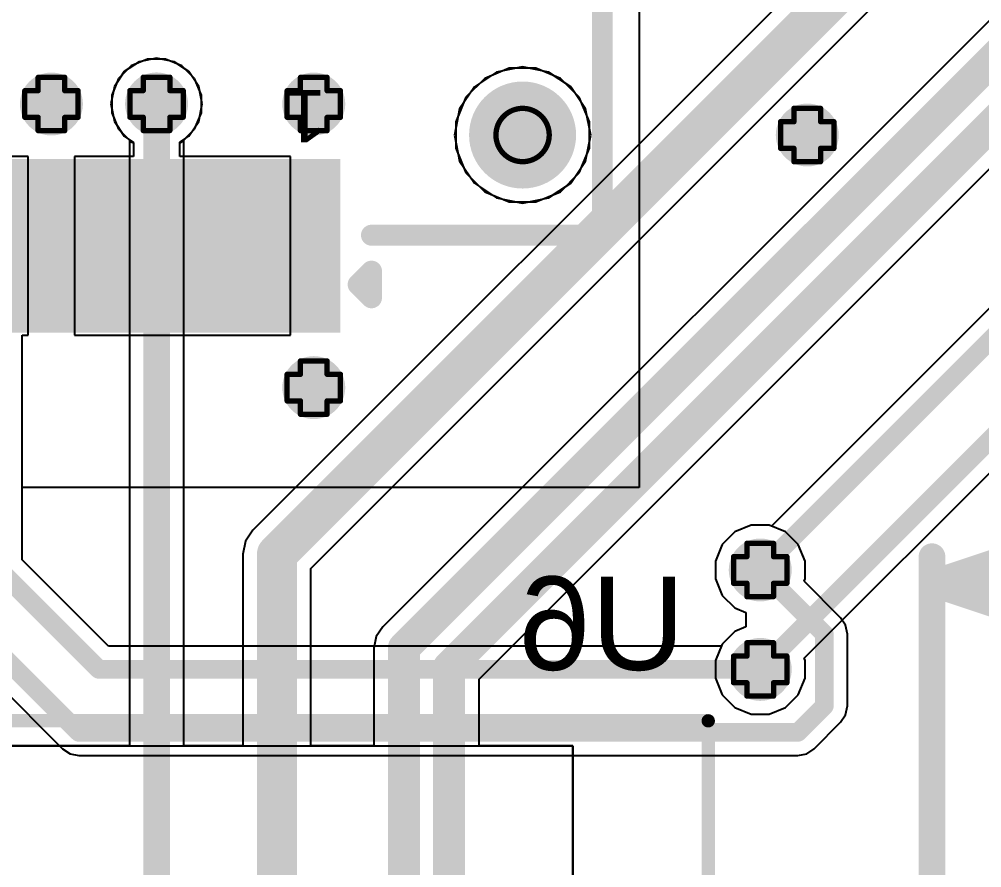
# Model space of a CAD drawing. Header units: inches. Extents: x -25 to 271, y -41 to 15.
# Drawn here: x 19.69 to 28.87, y -11.14 to -3.06 of the extents above; entities that cross this region are included whole.
import ezdxf

# ---------------------------------------------------------------- set-up
doc = ezdxf.new("R2010")
doc.units = ezdxf.units.IN
for name, color, linetype in [('Bottom Layer', 5, 'Continuous'), ('Bottom Overlay', 54, 'Continuous'), ('Bottom Solder', 6, 'Continuous'), ('Dimensions', 6, 'Continuous'), ('Drill Drawing', 1, 'Continuous'), ('Pad Holes', 156, 'Continuous'), ('Top Layer', 1, 'Continuous'), ('Top Overlay', 2, 'Continuous'), ('Top Paste', 8, 'Continuous'), ('Top Solder', 216, 'Continuous'), ('Via Holes', 16, 'Continuous')]:
    doc.layers.add(name, color=color, linetype=linetype)
doc.styles.add('Arial', font='', dxfattribs={"height": 0.2})
doc.styles.get('Arial').set_extended_font_data('Arial')

# ---------------------------------------------------------------- blocks, each defined once
blk = doc.blocks.new('QTH_030_01_L_D_A_K_TR_8')
at = {"layer": 'Bottom Solder'}
h = blk.add_hatch(color=6, dxfattribs=at)
edge = h.paths.add_edge_path()
edge.add_arc((-9.24, 2.03), 0.1016, 0, 360)
at = {"layer": 'Pad Holes'}
h = blk.add_hatch(color=7, dxfattribs=at)
edge = h.paths.add_edge_path()
edge.add_arc((-9.24, 2.03), 0.51, 0, 360)
at = {"layer": 'Top Layer'}
for points in [[(-7.4025, 3.811), (-7.0975, 3.811), (-7.0975, 2.361), (-7.4025, 2.361)], [(-6.9025, 3.811), (-6.5975, 3.811), (-6.5975, 2.361), (-6.9025, 2.361)], [(-6.4025, 3.811), (-6.0975, 3.811), (-6.0975, 2.361), (-6.4025, 2.361)], [(-5.9025, 3.811), (-5.5975, 3.811), (-5.5975, 2.361), (-5.9025, 2.361)], [(-5.4025, 3.811), (-5.0975, 3.811), (-5.0975, 2.361), (-5.4025, 2.361)], [(-4.9025, 3.811), (-4.5975, 3.811), (-4.5975, 2.361), (-4.9025, 2.361)]]:
    blk.add_hatch(color=1, dxfattribs=at).paths.add_polyline_path(points)
at = {"layer": 'Top Paste'}
for points in [[(-7.4025, 3.811), (-7.0975, 3.811), (-7.0975, 2.361), (-7.4025, 2.361)], [(-6.9025, 3.811), (-6.5975, 3.811), (-6.5975, 2.361), (-6.9025, 2.361)], [(-6.4025, 3.811), (-6.0975, 3.811), (-6.0975, 2.361), (-6.4025, 2.361)], [(-5.9025, 3.811), (-5.5975, 3.811), (-5.5975, 2.361), (-5.9025, 2.361)], [(-5.4025, 3.811), (-5.0975, 3.811), (-5.0975, 2.361), (-5.4025, 2.361)], [(-4.9025, 3.811), (-4.5975, 3.811), (-4.5975, 2.361), (-4.9025, 2.361)]]:
    blk.add_hatch(color=8, dxfattribs=at).paths.add_polyline_path(points)
at = {"layer": 'Top Solder'}
for points in [[(-7.5041, 3.9126), (-6.9959, 3.9126), (-6.9959, 2.2594), (-7.5041, 2.2594)], [(-7.0041, 3.9126), (-6.4959, 3.9126), (-6.4959, 2.2594), (-7.0041, 2.2594)], [(-6.5041, 3.9126), (-5.9959, 3.9126), (-5.9959, 2.2594), (-6.5041, 2.2594)], [(-6.0041, 3.9126), (-5.4959, 3.9126), (-5.4959, 2.2594), (-6.0041, 2.2594)], [(-5.5041, 3.9126), (-4.9959, 3.9126), (-4.9959, 2.2594), (-5.5041, 2.2594)], [(-5.0041, 3.9126), (-4.4959, 3.9126), (-4.4959, 2.2594), (-5.0041, 2.2594)], [(-4.5041, 3.9126), (-3.9959, 3.9126), (-3.9959, 2.2594), (-4.5041, 2.2594)]]:
    blk.add_hatch(color=216, dxfattribs=at).paths.add_polyline_path(points)
h = blk.add_hatch(color=216, dxfattribs=at)
edge = h.paths.add_edge_path()
edge.add_arc((-9.24, 2.03), 0.1016, 0, 360)
at = {"layer": 'Top Overlay'}
for points in [[(-7.8, 3.5814, 0.2, 0.2, 0), (-7.8, 3.3274, 0.2, 0.2, 0)], [(-7.673, 3.4544, 0.2, 0.2, 0), (-7.8, 3.5814, 0.2, 0.2, 0)], [(-7.673, 3.4544, 0.2, 0.2, 0), (-7.8, 3.3274, 0.2, 0.2, 0)], [(-10, 2.985, 0.2, 0.2, 0), (-10, 0.7, 0.2, 0.2, 0)], [(-7.8, 2.985, 0.2, 0.2, 0), (-10, 2.985, 0.2, 0.2, 0)]]:
    blk.add_lwpolyline(points, format="xyseb", dxfattribs=at)
for points in [[(-7.85, 3.5814, 0.1, 0.1, 1), (-7.75, 3.5814, 0.1, 0.1, 1)], [(-7.85, 3.5814, 0.1, 0.1, 1), (-7.75, 3.5814, 0.1, 0.1, 1)], [(-7.723, 3.4544, 0.1, 0.1, 1), (-7.623, 3.4544, 0.1, 0.1, 1)], [(-7.723, 3.4544, 0.1, 0.1, 1), (-7.623, 3.4544, 0.1, 0.1, 1)], [(-7.85, 3.3274, 0.1, 0.1, 1), (-7.75, 3.3274, 0.1, 0.1, 1)], [(-7.85, 3.3274, 0.1, 0.1, 1), (-7.75, 3.3274, 0.1, 0.1, 1)], [(-10.05, 2.985, 0.1, 0.1, 1), (-9.95, 2.985, 0.1, 0.1, 1)], [(-10.05, 2.985, 0.1, 0.1, 1), (-9.95, 2.985, 0.1, 0.1, 1)], [(-7.85, 2.985, 0.1, 0.1, 1), (-7.75, 2.985, 0.1, 0.1, 1)]]:
    blk.add_lwpolyline(points, format="xyseb", close=True, dxfattribs=at)
at = {"layer": 'Top Overlay', "style": 'Arial'}
blk.add_text('1', height=0.5, dxfattribs=at).set_placement((-7.366, 1.6002))
blk = doc.blocks.new('BL_R8812AF1_B_11')
at = {"layer": 'Bottom Overlay'}
for points in [[(-13.5, -6.8458, 0.127, 0.127, 0), (-13.5, -8.9, 0.127, 0.127, 0)], [(13.5, -8.9, 0.127, 0.127, 0), (-13.5, -8.9, 0.127, 0.127, 0)]]:
    blk.add_lwpolyline(points, format="xyseb", dxfattribs=at)
blk.add_lwpolyline([(-13.5317, -8.9, 0.0635, 0.0635, 1), (-13.4682, -8.9, 0.0635, 0.0635, 1)], format="xyseb", close=True, dxfattribs=at)
blk.add_lwpolyline([(-13.5317, -8.9, 0.0635, 0.0635, 1), (-13.4682, -8.9, 0.0635, 0.0635, 1)], format="xyseb", close=True, dxfattribs=at)

msp = doc.modelspace()

# ---------------------------------------------------------------- hatches: boundary and pattern name
at = {"layer": 'Bottom Layer'}
h = msp.add_hatch(color=5, dxfattribs=at)
edge = h.paths.add_edge_path()
edge.add_arc((20.0002, -3.8645), 0.3, 0, 360)
h = msp.add_hatch(color=5, dxfattribs=at)
edge = h.paths.add_edge_path()
edge.add_arc((21.002, -3.8635), 0.3, 0, 360)
h = msp.add_hatch(color=5, dxfattribs=at)
edge = h.paths.add_edge_path()
edge.add_arc((22.5002, -3.8645), 0.3, 0, 360)
h = msp.add_hatch(color=5, dxfattribs=at)
edge = h.paths.add_edge_path()
edge.add_arc((27.2034, -4.16), 0.3, 0, 360)
h = msp.add_hatch(color=5, dxfattribs=at)
edge = h.paths.add_edge_path()
edge.add_arc((22.5002, -6.5676), 0.3, 0, 360)
h = msp.add_hatch(color=5, dxfattribs=at)
edge = h.paths.add_edge_path()
edge.add_arc((26.7551, -8.3058), 0.3, 0, 360)
h = msp.add_hatch(color=5, dxfattribs=at)
edge = h.paths.add_edge_path()
edge.add_arc((26.7551, -9.2535), 0.3, 0, 360)
at = {"layer": 'Top Layer'}
h = msp.add_hatch(color=1, dxfattribs=at)
edge = h.paths.add_edge_path()
edge.add_arc((20.0002, -3.8645), 0.3, 0, 360)
h = msp.add_hatch(color=1, dxfattribs=at)
edge = h.paths.add_edge_path()
edge.add_arc((21.002, -3.8635), 0.3, 0, 360)
h = msp.add_hatch(color=1, dxfattribs=at)
edge = h.paths.add_edge_path()
edge.add_arc((22.5002, -3.8645), 0.3, 0, 360)
h = msp.add_hatch(color=1, dxfattribs=at)
edge = h.paths.add_edge_path()
edge.add_arc((27.2034, -4.16), 0.3, 0, 360)
h = msp.add_hatch(color=1, dxfattribs=at)
edge = h.paths.add_edge_path()
edge.add_arc((22.5002, -6.5676), 0.3, 0, 360)
h = msp.add_hatch(color=1, dxfattribs=at)
edge = h.paths.add_edge_path()
edge.add_arc((26.7551, -8.3058), 0.3, 0, 360)
h = msp.add_hatch(color=1, dxfattribs=at)
edge = h.paths.add_edge_path()
edge.add_arc((26.7551, -9.2535), 0.3, 0, 360)
at = {"layer": 'Via Holes'}
h = msp.add_hatch(color=7, dxfattribs=at)
edge = h.paths.add_edge_path()
edge.add_arc((20.0002, -3.8645), 0.15, 0, 360)
h = msp.add_hatch(color=7, dxfattribs=at)
edge = h.paths.add_edge_path()
edge.add_arc((21.002, -3.8635), 0.15, 0, 360)
h = msp.add_hatch(color=7, dxfattribs=at)
edge = h.paths.add_edge_path()
edge.add_arc((22.5002, -3.8645), 0.15, 0, 360)
h = msp.add_hatch(color=7, dxfattribs=at)
edge = h.paths.add_edge_path()
edge.add_arc((27.2034, -4.16), 0.15, 0, 360)
h = msp.add_hatch(color=7, dxfattribs=at)
edge = h.paths.add_edge_path()
edge.add_arc((22.5002, -6.5676), 0.15, 0, 360)
h = msp.add_hatch(color=7, dxfattribs=at)
edge = h.paths.add_edge_path()
edge.add_arc((26.7551, -8.3058), 0.15, 0, 360)
h = msp.add_hatch(color=7, dxfattribs=at)
edge = h.paths.add_edge_path()
edge.add_arc((26.7551, -9.2535), 0.15, 0, 360)

# ---------------------------------------------------------------- linework, layer by layer
at = {"layer": 'Bottom Layer'}
for p, q in [((30.3174, 0.4703), (21.9199, -7.9272)), ((22.4725, -8.2902), (30.6804, -0.0823)), ((29.8321, -2.1735), (23.1571, -8.8484)), ((24.0752, -9.3467), (30.3304, -3.0916)), ((31.5407, -3.2089), (26.8618, -7.8878)), ((20.9171, -3.4365), (20.7602, -3.5015)), ((21.087, -3.4365), (20.9171, -3.4365)), ((21.2439, -3.5015), (21.087, -3.4365)), ((20.7602, -3.5015), (20.6401, -3.6216)), ((21.364, -3.6216), (21.2439, -3.5015)), ((24.3635, -3.523), (24.1293, -3.62)), ((24.6169, -3.523), (24.3635, -3.523)), ((24.851, -3.62), (24.6169, -3.523)), ((20.6401, -3.6216), (20.575, -3.7786)), ((21.429, -3.7786), (21.364, -3.6216)), ((24.1293, -3.62), (23.9501, -3.7992)), ((25.0302, -3.7992), (24.851, -3.62)), ((20.575, -3.7786), (20.575, -3.9484)), ((21.429, -3.9484), (21.429, -3.7786)), ((23.9501, -3.7992), (23.8532, -4.0333)), ((25.1272, -4.0333), (25.0302, -3.7992)), ((27.1731, -9.1468), (32.5401, -3.7799)), ((20.575, -3.9484), (20.6401, -4.1054)), ((21.364, -4.1054), (21.429, -3.9484)), ((23.8532, -4.0333), (23.8532, -4.2868)), ((25.1272, -4.2868), (25.1272, -4.0333)), ((20.6401, -4.1054), (20.7431, -4.2084)), ((21.261, -4.2084), (21.364, -4.1054)), ((20.7431, -4.2084), (20.7431, -9.9822)), ((21.261, -9.9822), (21.261, -4.2084)), ((23.8532, -4.2868), (23.9501, -4.5209)), ((25.0302, -4.5209), (25.1272, -4.2868)), ((23.9501, -4.5209), (24.1293, -4.7001)), ((24.851, -4.7001), (25.0302, -4.5209)), ((24.1293, -4.7001), (24.3635, -4.797)), ((24.6169, -4.797), (24.851, -4.7001)), ((24.3635, -4.797), (24.6169, -4.797)), ((26.6702, -7.8788), (26.5133, -7.9438)), ((26.8401, -7.8788), (26.6702, -7.8788)), ((26.8618, -7.8878), (26.8401, -7.8788)), ((21.9199, -7.9272), (21.8497, -8.0322)), ((26.5133, -7.9438), (26.3932, -8.0639)), ((21.8497, -8.0322), (21.8251, -8.1561)), ((26.3932, -8.0639), (26.3281, -8.2209)), ((21.8251, -8.1561), (21.8251, -9.9822)), ((26.3281, -8.2209), (26.3281, -8.3907)), ((22.4725, -9.9822), (22.4725, -8.2902)), ((26.3281, -8.3907), (26.3932, -8.5477)), ((26.3932, -8.5477), (26.5133, -8.6678)), ((26.5133, -8.6678), (26.6174, -8.7109)), ((26.6174, -8.7109), (26.6174, -8.8484)), ((23.1571, -8.8484), (23.0954, -8.9408)), ((26.5133, -8.8915), (26.3932, -9.0116)), ((26.6174, -8.8484), (26.5133, -8.8915)), ((23.0954, -8.9408), (23.0737, -9.0499)), ((23.0737, -9.0499), (23.0737, -9.0499)), ((23.0737, -9.0499), (23.0737, -9.9822)), ((26.3932, -9.0116), (26.3281, -9.1686)), ((26.3281, -9.1686), (26.3281, -9.3384)), ((27.1821, -9.1686), (27.1731, -9.1468)), ((27.1821, -9.3384), (27.1821, -9.1686)), ((24.0752, -9.9822), (24.0752, -9.3467)), ((26.3281, -9.3384), (26.3932, -9.4954)), ((27.1171, -9.4954), (27.1821, -9.3384)), ((26.3932, -9.4954), (26.5133, -9.6155)), ((26.997, -9.6155), (27.1171, -9.4954)), ((26.5133, -9.6155), (26.6702, -9.6805)), ((26.8401, -9.6805), (26.997, -9.6155)), ((26.6702, -9.6805), (26.8401, -9.6805)), ((4.4958, -9.9822), (24.9682, -9.9822)), ((20.7431, -9.9822), (16.6877, -9.9822)), ((21.8251, -9.9822), (21.261, -9.9822)), ((23.0737, -9.9822), (22.4725, -9.9822)), ((24.9682, -9.9822), (24.0752, -9.9822)), ((24.9682, -9.9822), (24.9682, -27.2034)), ((24.9682, -12.8663), (24.9682, -9.9822))]:
    msp.add_line(p, q, dxfattribs=at)
for points in [[(22.1488, -8.1561, 0.381, 0.381, 0), (30.5463, 0.2414, 0.381, 0.381, 0)], [(23.3586, -9.0499, 0.3048, 0.3048, 0), (30.0335, -2.3749, 0.3048, 0.3048, 0)], [(23.7904, -9.2287, 0.3048, 0.3048, 0), (30.2124, -2.8067, 0.3048, 0.3048, 0)], [(26.7551, -8.3058, 0.1778, 0.1778, 0), (31.8859, -3.175, 0.1778, 0.1778, 0)], [(26.7551, -9.2535, 0.1778, 0.1778, 0), (32.4489, -3.5597, 0.1778, 0.1778, 0)], [(21.002, -21.8321, 0.254, 0.254, 0), (21.002, -3.8635, 0.254, 0.254, 0)], [(22.1488, -20.6502, 0.381, 0.381, 0), (22.1488, -8.1561, 0.381, 0.381, 0)], [(23.3586, -17.8677, 0.3048, 0.3048, 0), (23.3586, -9.0499, 0.3048, 0.3048, 0)], [(23.7904, -17.6889, 0.3048, 0.3048, 0), (23.7904, -9.2287, 0.3048, 0.3048, 0)]]:
    msp.add_lwpolyline(points, format="xyseb", dxfattribs=at)
for points in [[(20.9385, -3.8635, 0.127, 0.127, 1), (21.0655, -3.8635, 0.127, 0.127, 1)], [(22.0536, -8.1561, 0.1905, 0.1905, 1), (22.2441, -8.1561, 0.1905, 0.1905, 1)], [(22.0536, -8.1561, 0.1905, 0.1905, 1), (22.2441, -8.1561, 0.1905, 0.1905, 1)], [(26.7107, -8.3058, 0.0889, 0.0889, 1), (26.7996, -8.3058, 0.0889, 0.0889, 1)], [(23.2824, -9.0499, 0.1524, 0.1524, 1), (23.4348, -9.0499, 0.1524, 0.1524, 1)], [(23.2824, -9.0499, 0.1524, 0.1524, 1), (23.4348, -9.0499, 0.1524, 0.1524, 1)], [(23.7142, -9.2287, 0.1524, 0.1524, 1), (23.8666, -9.2287, 0.1524, 0.1524, 1)], [(23.7142, -9.2287, 0.1524, 0.1524, 1), (23.8666, -9.2287, 0.1524, 0.1524, 1)], [(26.7107, -9.2535, 0.0889, 0.0889, 1), (26.7996, -9.2535, 0.0889, 0.0889, 1)]]:
    msp.add_lwpolyline(points, format="xyseb", close=True, dxfattribs=at)
at = {"layer": 'Dimensions'}
for points in [[(28.3921, -8.4328, 0.254, 0.254, 0), (29.9161, -7.9248, 0.254, 0.254, 0)], [(28.3921, -17.4653, 0.254, 0.254, 0), (28.3921, -8.1788, 0.254, 0.254, 0)], [(28.3921, -8.4328, 0.254, 0.254, 0), (29.9161, -8.9408, 0.254, 0.254, 0)], [(28.3921, -8.4328, 0.254, 0.254, 0), (36.7247, -8.4328, 0.254, 0.254, 0)]]:
    msp.add_lwpolyline(points, format="xyseb", dxfattribs=at)
for points in [[(28.3286, -8.1788, 0.127, 0.127, 1), (28.4556, -8.1788, 0.127, 0.127, 1)], [(28.3286, -8.4328, 0.127, 0.127, 1), (28.4556, -8.4328, 0.127, 0.127, 1)], [(28.3286, -8.4328, 0.127, 0.127, 1), (28.4556, -8.4328, 0.127, 0.127, 1)], [(28.3286, -8.4328, 0.127, 0.127, 1), (28.4556, -8.4328, 0.127, 0.127, 1)]]:
    msp.add_lwpolyline(points, format="xyseb", close=True, dxfattribs=at)
at = {"layer": 'Drill Drawing'}
for points in [[(19.8732, -3.7375, 0.0508, 0.0508, 0), (19.8732, -3.6105, 0.0508, 0.0508, 0)], [(19.8732, -3.6105, 0.0508, 0.0508, 0), (20.1272, -3.6105, 0.0508, 0.0508, 0)], [(20.1272, -3.7375, 0.0508, 0.0508, 0), (20.1272, -3.6105, 0.0508, 0.0508, 0)], [(20.875, -3.7365, 0.0508, 0.0508, 0), (20.875, -3.6095, 0.0508, 0.0508, 0)], [(20.875, -3.6095, 0.0508, 0.0508, 0), (21.129, -3.6095, 0.0508, 0.0508, 0)], [(21.129, -3.7365, 0.0508, 0.0508, 0), (21.129, -3.6095, 0.0508, 0.0508, 0)], [(22.3732, -3.7375, 0.0508, 0.0508, 0), (22.3732, -3.6105, 0.0508, 0.0508, 0)], [(22.3732, -3.6105, 0.0508, 0.0508, 0), (22.6272, -3.6105, 0.0508, 0.0508, 0)], [(22.6272, -3.7375, 0.0508, 0.0508, 0), (22.6272, -3.6105, 0.0508, 0.0508, 0)], [(19.7462, -3.9915, 0.0508, 0.0508, 0), (19.7462, -3.7375, 0.0508, 0.0508, 0)], [(19.7462, -3.7375, 0.0508, 0.0508, 0), (19.8732, -3.7375, 0.0508, 0.0508, 0)], [(20.1272, -3.7375, 0.0508, 0.0508, 0), (20.2542, -3.7375, 0.0508, 0.0508, 0)], [(20.2542, -3.9915, 0.0508, 0.0508, 0), (20.2542, -3.7375, 0.0508, 0.0508, 0)], [(20.748, -3.9905, 0.0508, 0.0508, 0), (20.748, -3.7365, 0.0508, 0.0508, 0)], [(20.748, -3.7365, 0.0508, 0.0508, 0), (20.875, -3.7365, 0.0508, 0.0508, 0)], [(21.129, -3.7365, 0.0508, 0.0508, 0), (21.256, -3.7365, 0.0508, 0.0508, 0)], [(21.256, -3.9905, 0.0508, 0.0508, 0), (21.256, -3.7365, 0.0508, 0.0508, 0)], [(22.2462, -3.9915, 0.0508, 0.0508, 0), (22.2462, -3.7375, 0.0508, 0.0508, 0)], [(22.2462, -3.7375, 0.0508, 0.0508, 0), (22.3732, -3.7375, 0.0508, 0.0508, 0)], [(22.6272, -3.7375, 0.0508, 0.0508, 0), (22.7542, -3.7375, 0.0508, 0.0508, 0)], [(22.7542, -3.9915, 0.0508, 0.0508, 0), (22.7542, -3.7375, 0.0508, 0.0508, 0)], [(27.0764, -4.033, 0.0508, 0.0508, 0), (27.0764, -3.906, 0.0508, 0.0508, 0)], [(27.0764, -3.906, 0.0508, 0.0508, 0), (27.3304, -3.906, 0.0508, 0.0508, 0)], [(27.3304, -4.033, 0.0508, 0.0508, 0), (27.3304, -3.906, 0.0508, 0.0508, 0)], [(19.7462, -3.9915, 0.0508, 0.0508, 0), (19.8732, -3.9915, 0.0508, 0.0508, 0)], [(19.8732, -4.1185, 0.0508, 0.0508, 0), (19.8732, -3.9915, 0.0508, 0.0508, 0)], [(20.1272, -3.9915, 0.0508, 0.0508, 0), (20.2542, -3.9915, 0.0508, 0.0508, 0)], [(20.1272, -4.1185, 0.0508, 0.0508, 0), (20.1272, -3.9915, 0.0508, 0.0508, 0)], [(20.748, -3.9905, 0.0508, 0.0508, 0), (20.875, -3.9905, 0.0508, 0.0508, 0)], [(20.875, -4.1175, 0.0508, 0.0508, 0), (20.875, -3.9905, 0.0508, 0.0508, 0)], [(21.129, -3.9905, 0.0508, 0.0508, 0), (21.256, -3.9905, 0.0508, 0.0508, 0)], [(21.129, -4.1175, 0.0508, 0.0508, 0), (21.129, -3.9905, 0.0508, 0.0508, 0)], [(22.2462, -3.9915, 0.0508, 0.0508, 0), (22.3732, -3.9915, 0.0508, 0.0508, 0)], [(22.3732, -4.1185, 0.0508, 0.0508, 0), (22.3732, -3.9915, 0.0508, 0.0508, 0)], [(22.6272, -3.9915, 0.0508, 0.0508, 0), (22.7542, -3.9915, 0.0508, 0.0508, 0)], [(22.6272, -4.1185, 0.0508, 0.0508, 0), (22.6272, -3.9915, 0.0508, 0.0508, 0)], [(26.9494, -4.287, 0.0508, 0.0508, 0), (26.9494, -4.033, 0.0508, 0.0508, 0)], [(26.9494, -4.033, 0.0508, 0.0508, 0), (27.0764, -4.033, 0.0508, 0.0508, 0)], [(27.3304, -4.033, 0.0508, 0.0508, 0), (27.4574, -4.033, 0.0508, 0.0508, 0)], [(27.4574, -4.287, 0.0508, 0.0508, 0), (27.4574, -4.033, 0.0508, 0.0508, 0)], [(19.8732, -4.1185, 0.0508, 0.0508, 0), (20.1272, -4.1185, 0.0508, 0.0508, 0)], [(20.875, -4.1175, 0.0508, 0.0508, 0), (21.129, -4.1175, 0.0508, 0.0508, 0)], [(22.3732, -4.1185, 0.0508, 0.0508, 0), (22.6272, -4.1185, 0.0508, 0.0508, 0)], [(26.9494, -4.287, 0.0508, 0.0508, 0), (27.0764, -4.287, 0.0508, 0.0508, 0)], [(27.0764, -4.414, 0.0508, 0.0508, 0), (27.0764, -4.287, 0.0508, 0.0508, 0)], [(27.3304, -4.287, 0.0508, 0.0508, 0), (27.4574, -4.287, 0.0508, 0.0508, 0)], [(27.3304, -4.414, 0.0508, 0.0508, 0), (27.3304, -4.287, 0.0508, 0.0508, 0)], [(27.0764, -4.414, 0.0508, 0.0508, 0), (27.3304, -4.414, 0.0508, 0.0508, 0)], [(22.3732, -6.4406, 0.0508, 0.0508, 0), (22.3732, -6.3136, 0.0508, 0.0508, 0)], [(22.3732, -6.3136, 0.0508, 0.0508, 0), (22.6272, -6.3136, 0.0508, 0.0508, 0)], [(22.6272, -6.4406, 0.0508, 0.0508, 0), (22.6272, -6.3136, 0.0508, 0.0508, 0)], [(22.2462, -6.6946, 0.0508, 0.0508, 0), (22.2462, -6.4406, 0.0508, 0.0508, 0)], [(22.2462, -6.4406, 0.0508, 0.0508, 0), (22.3732, -6.4406, 0.0508, 0.0508, 0)], [(22.6272, -6.4406, 0.0508, 0.0508, 0), (22.7542, -6.4406, 0.0508, 0.0508, 0)], [(22.7542, -6.6946, 0.0508, 0.0508, 0), (22.7542, -6.4406, 0.0508, 0.0508, 0)], [(22.2462, -6.6946, 0.0508, 0.0508, 0), (22.3732, -6.6946, 0.0508, 0.0508, 0)], [(22.3732, -6.8216, 0.0508, 0.0508, 0), (22.3732, -6.6946, 0.0508, 0.0508, 0)], [(22.6272, -6.6946, 0.0508, 0.0508, 0), (22.7542, -6.6946, 0.0508, 0.0508, 0)], [(22.6272, -6.8216, 0.0508, 0.0508, 0), (22.6272, -6.6946, 0.0508, 0.0508, 0)], [(22.3732, -6.8216, 0.0508, 0.0508, 0), (22.6272, -6.8216, 0.0508, 0.0508, 0)], [(26.6281, -8.1788, 0.0508, 0.0508, 0), (26.6281, -8.0518, 0.0508, 0.0508, 0)], [(26.6281, -8.0518, 0.0508, 0.0508, 0), (26.8821, -8.0518, 0.0508, 0.0508, 0)], [(26.8821, -8.1788, 0.0508, 0.0508, 0), (26.8821, -8.0518, 0.0508, 0.0508, 0)], [(26.5011, -8.4328, 0.0508, 0.0508, 0), (26.5011, -8.1788, 0.0508, 0.0508, 0)], [(26.5011, -8.1788, 0.0508, 0.0508, 0), (26.6281, -8.1788, 0.0508, 0.0508, 0)], [(26.8821, -8.1788, 0.0508, 0.0508, 0), (27.0091, -8.1788, 0.0508, 0.0508, 0)], [(27.0091, -8.4328, 0.0508, 0.0508, 0), (27.0091, -8.1788, 0.0508, 0.0508, 0)], [(26.5011, -8.4328, 0.0508, 0.0508, 0), (26.6281, -8.4328, 0.0508, 0.0508, 0)], [(26.6281, -8.5598, 0.0508, 0.0508, 0), (26.6281, -8.4328, 0.0508, 0.0508, 0)], [(26.8821, -8.4328, 0.0508, 0.0508, 0), (27.0091, -8.4328, 0.0508, 0.0508, 0)], [(26.8821, -8.5598, 0.0508, 0.0508, 0), (26.8821, -8.4328, 0.0508, 0.0508, 0)], [(26.6281, -8.5598, 0.0508, 0.0508, 0), (26.8821, -8.5598, 0.0508, 0.0508, 0)], [(26.6281, -9.1265, 0.0508, 0.0508, 0), (26.6281, -8.9995, 0.0508, 0.0508, 0)], [(26.6281, -8.9995, 0.0508, 0.0508, 0), (26.8821, -8.9995, 0.0508, 0.0508, 0)], [(26.8821, -9.1265, 0.0508, 0.0508, 0), (26.8821, -8.9995, 0.0508, 0.0508, 0)], [(26.5011, -9.3805, 0.0508, 0.0508, 0), (26.5011, -9.1265, 0.0508, 0.0508, 0)], [(26.5011, -9.1265, 0.0508, 0.0508, 0), (26.6281, -9.1265, 0.0508, 0.0508, 0)], [(26.8821, -9.1265, 0.0508, 0.0508, 0), (27.0091, -9.1265, 0.0508, 0.0508, 0)], [(27.0091, -9.3805, 0.0508, 0.0508, 0), (27.0091, -9.1265, 0.0508, 0.0508, 0)], [(26.5011, -9.3805, 0.0508, 0.0508, 0), (26.6281, -9.3805, 0.0508, 0.0508, 0)], [(26.6281, -9.5075, 0.0508, 0.0508, 0), (26.6281, -9.3805, 0.0508, 0.0508, 0)], [(26.8821, -9.3805, 0.0508, 0.0508, 0), (27.0091, -9.3805, 0.0508, 0.0508, 0)], [(26.8821, -9.5075, 0.0508, 0.0508, 0), (26.8821, -9.3805, 0.0508, 0.0508, 0)], [(26.6281, -9.5075, 0.0508, 0.0508, 0), (26.8821, -9.5075, 0.0508, 0.0508, 0)]]:
    msp.add_lwpolyline(points, format="xyseb", dxfattribs=at)
for points in [[(19.8605, -3.6105, 0.0254, 0.0254, 1), (19.8859, -3.6105, 0.0254, 0.0254, 1)], [(19.8605, -3.6105, 0.0254, 0.0254, 1), (19.8859, -3.6105, 0.0254, 0.0254, 1)], [(20.1145, -3.6105, 0.0254, 0.0254, 1), (20.1399, -3.6105, 0.0254, 0.0254, 1)], [(20.1145, -3.6105, 0.0254, 0.0254, 1), (20.1399, -3.6105, 0.0254, 0.0254, 1)], [(20.8623, -3.6095, 0.0254, 0.0254, 1), (20.8877, -3.6095, 0.0254, 0.0254, 1)], [(20.8623, -3.6095, 0.0254, 0.0254, 1), (20.8877, -3.6095, 0.0254, 0.0254, 1)], [(21.1163, -3.6095, 0.0254, 0.0254, 1), (21.1417, -3.6095, 0.0254, 0.0254, 1)], [(21.1163, -3.6095, 0.0254, 0.0254, 1), (21.1417, -3.6095, 0.0254, 0.0254, 1)], [(22.3605, -3.6105, 0.0254, 0.0254, 1), (22.3859, -3.6105, 0.0254, 0.0254, 1)], [(22.3605, -3.6105, 0.0254, 0.0254, 1), (22.3859, -3.6105, 0.0254, 0.0254, 1)], [(22.6145, -3.6105, 0.0254, 0.0254, 1), (22.6399, -3.6105, 0.0254, 0.0254, 1)], [(22.6145, -3.6105, 0.0254, 0.0254, 1), (22.6399, -3.6105, 0.0254, 0.0254, 1)], [(19.7335, -3.7375, 0.0254, 0.0254, 1), (19.7589, -3.7375, 0.0254, 0.0254, 1)], [(19.7335, -3.7375, 0.0254, 0.0254, 1), (19.7589, -3.7375, 0.0254, 0.0254, 1)], [(19.8605, -3.7375, 0.0254, 0.0254, 1), (19.8859, -3.7375, 0.0254, 0.0254, 1)], [(19.8605, -3.7375, 0.0254, 0.0254, 1), (19.8859, -3.7375, 0.0254, 0.0254, 1)], [(20.1145, -3.7375, 0.0254, 0.0254, 1), (20.1399, -3.7375, 0.0254, 0.0254, 1)], [(20.1145, -3.7375, 0.0254, 0.0254, 1), (20.1399, -3.7375, 0.0254, 0.0254, 1)], [(20.2415, -3.7375, 0.0254, 0.0254, 1), (20.2669, -3.7375, 0.0254, 0.0254, 1)], [(20.2415, -3.7375, 0.0254, 0.0254, 1), (20.2669, -3.7375, 0.0254, 0.0254, 1)], [(20.7353, -3.7365, 0.0254, 0.0254, 1), (20.7607, -3.7365, 0.0254, 0.0254, 1)], [(20.7353, -3.7365, 0.0254, 0.0254, 1), (20.7607, -3.7365, 0.0254, 0.0254, 1)], [(20.8623, -3.7365, 0.0254, 0.0254, 1), (20.8877, -3.7365, 0.0254, 0.0254, 1)], [(20.8623, -3.7365, 0.0254, 0.0254, 1), (20.8877, -3.7365, 0.0254, 0.0254, 1)], [(21.1163, -3.7365, 0.0254, 0.0254, 1), (21.1417, -3.7365, 0.0254, 0.0254, 1)], [(21.1163, -3.7365, 0.0254, 0.0254, 1), (21.1417, -3.7365, 0.0254, 0.0254, 1)], [(21.2433, -3.7365, 0.0254, 0.0254, 1), (21.2687, -3.7365, 0.0254, 0.0254, 1)], [(21.2433, -3.7365, 0.0254, 0.0254, 1), (21.2687, -3.7365, 0.0254, 0.0254, 1)], [(22.2335, -3.7375, 0.0254, 0.0254, 1), (22.2589, -3.7375, 0.0254, 0.0254, 1)], [(22.2335, -3.7375, 0.0254, 0.0254, 1), (22.2589, -3.7375, 0.0254, 0.0254, 1)], [(22.3605, -3.7375, 0.0254, 0.0254, 1), (22.3859, -3.7375, 0.0254, 0.0254, 1)], [(22.3605, -3.7375, 0.0254, 0.0254, 1), (22.3859, -3.7375, 0.0254, 0.0254, 1)], [(22.6145, -3.7375, 0.0254, 0.0254, 1), (22.6399, -3.7375, 0.0254, 0.0254, 1)], [(22.6145, -3.7375, 0.0254, 0.0254, 1), (22.6399, -3.7375, 0.0254, 0.0254, 1)], [(22.7415, -3.7375, 0.0254, 0.0254, 1), (22.7669, -3.7375, 0.0254, 0.0254, 1)], [(22.7415, -3.7375, 0.0254, 0.0254, 1), (22.7669, -3.7375, 0.0254, 0.0254, 1)], [(24.7442, -4.16, 0.0508, 0.0508, 1), (24.2362, -4.16, 0.0508, 0.0508, 1)], [(27.0637, -3.906, 0.0254, 0.0254, 1), (27.0891, -3.906, 0.0254, 0.0254, 1)], [(27.0637, -3.906, 0.0254, 0.0254, 1), (27.0891, -3.906, 0.0254, 0.0254, 1)], [(27.3177, -3.906, 0.0254, 0.0254, 1), (27.3431, -3.906, 0.0254, 0.0254, 1)], [(27.3177, -3.906, 0.0254, 0.0254, 1), (27.3431, -3.906, 0.0254, 0.0254, 1)], [(19.7335, -3.9915, 0.0254, 0.0254, 1), (19.7589, -3.9915, 0.0254, 0.0254, 1)], [(19.7335, -3.9915, 0.0254, 0.0254, 1), (19.7589, -3.9915, 0.0254, 0.0254, 1)], [(19.8605, -3.9915, 0.0254, 0.0254, 1), (19.8859, -3.9915, 0.0254, 0.0254, 1)], [(19.8605, -3.9915, 0.0254, 0.0254, 1), (19.8859, -3.9915, 0.0254, 0.0254, 1)], [(20.1145, -3.9915, 0.0254, 0.0254, 1), (20.1399, -3.9915, 0.0254, 0.0254, 1)], [(20.1145, -3.9915, 0.0254, 0.0254, 1), (20.1399, -3.9915, 0.0254, 0.0254, 1)], [(20.2415, -3.9915, 0.0254, 0.0254, 1), (20.2669, -3.9915, 0.0254, 0.0254, 1)], [(20.2415, -3.9915, 0.0254, 0.0254, 1), (20.2669, -3.9915, 0.0254, 0.0254, 1)], [(20.7353, -3.9905, 0.0254, 0.0254, 1), (20.7607, -3.9905, 0.0254, 0.0254, 1)], [(20.7353, -3.9905, 0.0254, 0.0254, 1), (20.7607, -3.9905, 0.0254, 0.0254, 1)], [(20.8623, -3.9905, 0.0254, 0.0254, 1), (20.8877, -3.9905, 0.0254, 0.0254, 1)], [(20.8623, -3.9905, 0.0254, 0.0254, 1), (20.8877, -3.9905, 0.0254, 0.0254, 1)], [(21.1163, -3.9905, 0.0254, 0.0254, 1), (21.1417, -3.9905, 0.0254, 0.0254, 1)], [(21.1163, -3.9905, 0.0254, 0.0254, 1), (21.1417, -3.9905, 0.0254, 0.0254, 1)], [(21.2433, -3.9905, 0.0254, 0.0254, 1), (21.2687, -3.9905, 0.0254, 0.0254, 1)], [(21.2433, -3.9905, 0.0254, 0.0254, 1), (21.2687, -3.9905, 0.0254, 0.0254, 1)], [(22.2335, -3.9915, 0.0254, 0.0254, 1), (22.2589, -3.9915, 0.0254, 0.0254, 1)], [(22.2335, -3.9915, 0.0254, 0.0254, 1), (22.2589, -3.9915, 0.0254, 0.0254, 1)], [(22.3605, -3.9915, 0.0254, 0.0254, 1), (22.3859, -3.9915, 0.0254, 0.0254, 1)], [(22.3605, -3.9915, 0.0254, 0.0254, 1), (22.3859, -3.9915, 0.0254, 0.0254, 1)], [(22.6145, -3.9915, 0.0254, 0.0254, 1), (22.6399, -3.9915, 0.0254, 0.0254, 1)], [(22.6145, -3.9915, 0.0254, 0.0254, 1), (22.6399, -3.9915, 0.0254, 0.0254, 1)], [(22.7415, -3.9915, 0.0254, 0.0254, 1), (22.7669, -3.9915, 0.0254, 0.0254, 1)], [(22.7415, -3.9915, 0.0254, 0.0254, 1), (22.7669, -3.9915, 0.0254, 0.0254, 1)], [(26.9367, -4.033, 0.0254, 0.0254, 1), (26.9621, -4.033, 0.0254, 0.0254, 1)], [(26.9367, -4.033, 0.0254, 0.0254, 1), (26.9621, -4.033, 0.0254, 0.0254, 1)], [(27.0637, -4.033, 0.0254, 0.0254, 1), (27.0891, -4.033, 0.0254, 0.0254, 1)], [(27.0637, -4.033, 0.0254, 0.0254, 1), (27.0891, -4.033, 0.0254, 0.0254, 1)], [(27.3177, -4.033, 0.0254, 0.0254, 1), (27.3431, -4.033, 0.0254, 0.0254, 1)], [(27.3177, -4.033, 0.0254, 0.0254, 1), (27.3431, -4.033, 0.0254, 0.0254, 1)], [(27.4447, -4.033, 0.0254, 0.0254, 1), (27.4701, -4.033, 0.0254, 0.0254, 1)], [(27.4447, -4.033, 0.0254, 0.0254, 1), (27.4701, -4.033, 0.0254, 0.0254, 1)], [(19.8605, -4.1185, 0.0254, 0.0254, 1), (19.8859, -4.1185, 0.0254, 0.0254, 1)], [(19.8605, -4.1185, 0.0254, 0.0254, 1), (19.8859, -4.1185, 0.0254, 0.0254, 1)], [(20.1145, -4.1185, 0.0254, 0.0254, 1), (20.1399, -4.1185, 0.0254, 0.0254, 1)], [(20.1145, -4.1185, 0.0254, 0.0254, 1), (20.1399, -4.1185, 0.0254, 0.0254, 1)], [(20.8623, -4.1175, 0.0254, 0.0254, 1), (20.8877, -4.1175, 0.0254, 0.0254, 1)], [(20.8623, -4.1175, 0.0254, 0.0254, 1), (20.8877, -4.1175, 0.0254, 0.0254, 1)], [(21.1163, -4.1175, 0.0254, 0.0254, 1), (21.1417, -4.1175, 0.0254, 0.0254, 1)], [(21.1163, -4.1175, 0.0254, 0.0254, 1), (21.1417, -4.1175, 0.0254, 0.0254, 1)], [(22.3605, -4.1185, 0.0254, 0.0254, 1), (22.3859, -4.1185, 0.0254, 0.0254, 1)], [(22.3605, -4.1185, 0.0254, 0.0254, 1), (22.3859, -4.1185, 0.0254, 0.0254, 1)], [(22.6145, -4.1185, 0.0254, 0.0254, 1), (22.6399, -4.1185, 0.0254, 0.0254, 1)], [(22.6145, -4.1185, 0.0254, 0.0254, 1), (22.6399, -4.1185, 0.0254, 0.0254, 1)], [(24.2235, -4.16, 0.0254, 0.0254, 1), (24.2489, -4.16, 0.0254, 0.0254, 1)], [(24.7315, -4.16, 0.0254, 0.0254, 1), (24.7569, -4.16, 0.0254, 0.0254, 1)], [(26.9367, -4.287, 0.0254, 0.0254, 1), (26.9621, -4.287, 0.0254, 0.0254, 1)], [(26.9367, -4.287, 0.0254, 0.0254, 1), (26.9621, -4.287, 0.0254, 0.0254, 1)], [(27.0637, -4.287, 0.0254, 0.0254, 1), (27.0891, -4.287, 0.0254, 0.0254, 1)], [(27.0637, -4.287, 0.0254, 0.0254, 1), (27.0891, -4.287, 0.0254, 0.0254, 1)], [(27.3177, -4.287, 0.0254, 0.0254, 1), (27.3431, -4.287, 0.0254, 0.0254, 1)], [(27.3177, -4.287, 0.0254, 0.0254, 1), (27.3431, -4.287, 0.0254, 0.0254, 1)], [(27.4447, -4.287, 0.0254, 0.0254, 1), (27.4701, -4.287, 0.0254, 0.0254, 1)], [(27.4447, -4.287, 0.0254, 0.0254, 1), (27.4701, -4.287, 0.0254, 0.0254, 1)], [(27.0637, -4.414, 0.0254, 0.0254, 1), (27.0891, -4.414, 0.0254, 0.0254, 1)], [(27.0637, -4.414, 0.0254, 0.0254, 1), (27.0891, -4.414, 0.0254, 0.0254, 1)], [(27.3177, -4.414, 0.0254, 0.0254, 1), (27.3431, -4.414, 0.0254, 0.0254, 1)], [(27.3177, -4.414, 0.0254, 0.0254, 1), (27.3431, -4.414, 0.0254, 0.0254, 1)], [(22.3605, -6.3136, 0.0254, 0.0254, 1), (22.3859, -6.3136, 0.0254, 0.0254, 1)], [(22.3605, -6.3136, 0.0254, 0.0254, 1), (22.3859, -6.3136, 0.0254, 0.0254, 1)], [(22.6145, -6.3136, 0.0254, 0.0254, 1), (22.6399, -6.3136, 0.0254, 0.0254, 1)], [(22.6145, -6.3136, 0.0254, 0.0254, 1), (22.6399, -6.3136, 0.0254, 0.0254, 1)], [(22.2335, -6.4406, 0.0254, 0.0254, 1), (22.2589, -6.4406, 0.0254, 0.0254, 1)], [(22.2335, -6.4406, 0.0254, 0.0254, 1), (22.2589, -6.4406, 0.0254, 0.0254, 1)], [(22.3605, -6.4406, 0.0254, 0.0254, 1), (22.3859, -6.4406, 0.0254, 0.0254, 1)], [(22.3605, -6.4406, 0.0254, 0.0254, 1), (22.3859, -6.4406, 0.0254, 0.0254, 1)], [(22.6145, -6.4406, 0.0254, 0.0254, 1), (22.6399, -6.4406, 0.0254, 0.0254, 1)], [(22.6145, -6.4406, 0.0254, 0.0254, 1), (22.6399, -6.4406, 0.0254, 0.0254, 1)], [(22.7415, -6.4406, 0.0254, 0.0254, 1), (22.7669, -6.4406, 0.0254, 0.0254, 1)], [(22.7415, -6.4406, 0.0254, 0.0254, 1), (22.7669, -6.4406, 0.0254, 0.0254, 1)], [(22.2335, -6.6946, 0.0254, 0.0254, 1), (22.2589, -6.6946, 0.0254, 0.0254, 1)], [(22.2335, -6.6946, 0.0254, 0.0254, 1), (22.2589, -6.6946, 0.0254, 0.0254, 1)], [(22.3605, -6.6946, 0.0254, 0.0254, 1), (22.3859, -6.6946, 0.0254, 0.0254, 1)], [(22.3605, -6.6946, 0.0254, 0.0254, 1), (22.3859, -6.6946, 0.0254, 0.0254, 1)], [(22.6145, -6.6946, 0.0254, 0.0254, 1), (22.6399, -6.6946, 0.0254, 0.0254, 1)], [(22.6145, -6.6946, 0.0254, 0.0254, 1), (22.6399, -6.6946, 0.0254, 0.0254, 1)], [(22.7415, -6.6946, 0.0254, 0.0254, 1), (22.7669, -6.6946, 0.0254, 0.0254, 1)], [(22.7415, -6.6946, 0.0254, 0.0254, 1), (22.7669, -6.6946, 0.0254, 0.0254, 1)], [(22.3605, -6.8216, 0.0254, 0.0254, 1), (22.3859, -6.8216, 0.0254, 0.0254, 1)], [(22.3605, -6.8216, 0.0254, 0.0254, 1), (22.3859, -6.8216, 0.0254, 0.0254, 1)], [(22.6145, -6.8216, 0.0254, 0.0254, 1), (22.6399, -6.8216, 0.0254, 0.0254, 1)], [(22.6145, -6.8216, 0.0254, 0.0254, 1), (22.6399, -6.8216, 0.0254, 0.0254, 1)], [(26.6154, -8.0518, 0.0254, 0.0254, 1), (26.6408, -8.0518, 0.0254, 0.0254, 1)], [(26.6154, -8.0518, 0.0254, 0.0254, 1), (26.6408, -8.0518, 0.0254, 0.0254, 1)], [(26.8694, -8.0518, 0.0254, 0.0254, 1), (26.8948, -8.0518, 0.0254, 0.0254, 1)], [(26.8694, -8.0518, 0.0254, 0.0254, 1), (26.8948, -8.0518, 0.0254, 0.0254, 1)], [(26.4884, -8.1788, 0.0254, 0.0254, 1), (26.5138, -8.1788, 0.0254, 0.0254, 1)], [(26.4884, -8.1788, 0.0254, 0.0254, 1), (26.5138, -8.1788, 0.0254, 0.0254, 1)], [(26.6154, -8.1788, 0.0254, 0.0254, 1), (26.6408, -8.1788, 0.0254, 0.0254, 1)], [(26.6154, -8.1788, 0.0254, 0.0254, 1), (26.6408, -8.1788, 0.0254, 0.0254, 1)], [(26.8694, -8.1788, 0.0254, 0.0254, 1), (26.8948, -8.1788, 0.0254, 0.0254, 1)], [(26.8694, -8.1788, 0.0254, 0.0254, 1), (26.8948, -8.1788, 0.0254, 0.0254, 1)], [(26.9964, -8.1788, 0.0254, 0.0254, 1), (27.0218, -8.1788, 0.0254, 0.0254, 1)], [(26.9964, -8.1788, 0.0254, 0.0254, 1), (27.0218, -8.1788, 0.0254, 0.0254, 1)], [(26.4884, -8.4328, 0.0254, 0.0254, 1), (26.5138, -8.4328, 0.0254, 0.0254, 1)], [(26.4884, -8.4328, 0.0254, 0.0254, 1), (26.5138, -8.4328, 0.0254, 0.0254, 1)], [(26.6154, -8.4328, 0.0254, 0.0254, 1), (26.6408, -8.4328, 0.0254, 0.0254, 1)], [(26.6154, -8.4328, 0.0254, 0.0254, 1), (26.6408, -8.4328, 0.0254, 0.0254, 1)], [(26.8694, -8.4328, 0.0254, 0.0254, 1), (26.8948, -8.4328, 0.0254, 0.0254, 1)], [(26.8694, -8.4328, 0.0254, 0.0254, 1), (26.8948, -8.4328, 0.0254, 0.0254, 1)], [(26.9964, -8.4328, 0.0254, 0.0254, 1), (27.0218, -8.4328, 0.0254, 0.0254, 1)], [(26.9964, -8.4328, 0.0254, 0.0254, 1), (27.0218, -8.4328, 0.0254, 0.0254, 1)], [(26.6154, -8.5598, 0.0254, 0.0254, 1), (26.6408, -8.5598, 0.0254, 0.0254, 1)], [(26.6154, -8.5598, 0.0254, 0.0254, 1), (26.6408, -8.5598, 0.0254, 0.0254, 1)], [(26.8694, -8.5598, 0.0254, 0.0254, 1), (26.8948, -8.5598, 0.0254, 0.0254, 1)], [(26.8694, -8.5598, 0.0254, 0.0254, 1), (26.8948, -8.5598, 0.0254, 0.0254, 1)], [(26.6154, -8.9995, 0.0254, 0.0254, 1), (26.6408, -8.9995, 0.0254, 0.0254, 1)], [(26.6154, -8.9995, 0.0254, 0.0254, 1), (26.6408, -8.9995, 0.0254, 0.0254, 1)], [(26.8694, -8.9995, 0.0254, 0.0254, 1), (26.8948, -8.9995, 0.0254, 0.0254, 1)], [(26.8694, -8.9995, 0.0254, 0.0254, 1), (26.8948, -8.9995, 0.0254, 0.0254, 1)], [(26.4884, -9.1265, 0.0254, 0.0254, 1), (26.5138, -9.1265, 0.0254, 0.0254, 1)], [(26.4884, -9.1265, 0.0254, 0.0254, 1), (26.5138, -9.1265, 0.0254, 0.0254, 1)], [(26.6154, -9.1265, 0.0254, 0.0254, 1), (26.6408, -9.1265, 0.0254, 0.0254, 1)], [(26.6154, -9.1265, 0.0254, 0.0254, 1), (26.6408, -9.1265, 0.0254, 0.0254, 1)], [(26.8694, -9.1265, 0.0254, 0.0254, 1), (26.8948, -9.1265, 0.0254, 0.0254, 1)], [(26.8694, -9.1265, 0.0254, 0.0254, 1), (26.8948, -9.1265, 0.0254, 0.0254, 1)], [(26.9964, -9.1265, 0.0254, 0.0254, 1), (27.0218, -9.1265, 0.0254, 0.0254, 1)], [(26.9964, -9.1265, 0.0254, 0.0254, 1), (27.0218, -9.1265, 0.0254, 0.0254, 1)], [(26.4884, -9.3805, 0.0254, 0.0254, 1), (26.5138, -9.3805, 0.0254, 0.0254, 1)], [(26.4884, -9.3805, 0.0254, 0.0254, 1), (26.5138, -9.3805, 0.0254, 0.0254, 1)], [(26.6154, -9.3805, 0.0254, 0.0254, 1), (26.6408, -9.3805, 0.0254, 0.0254, 1)], [(26.6154, -9.3805, 0.0254, 0.0254, 1), (26.6408, -9.3805, 0.0254, 0.0254, 1)], [(26.8694, -9.3805, 0.0254, 0.0254, 1), (26.8948, -9.3805, 0.0254, 0.0254, 1)], [(26.8694, -9.3805, 0.0254, 0.0254, 1), (26.8948, -9.3805, 0.0254, 0.0254, 1)], [(26.9964, -9.3805, 0.0254, 0.0254, 1), (27.0218, -9.3805, 0.0254, 0.0254, 1)], [(26.9964, -9.3805, 0.0254, 0.0254, 1), (27.0218, -9.3805, 0.0254, 0.0254, 1)], [(26.6154, -9.5075, 0.0254, 0.0254, 1), (26.6408, -9.5075, 0.0254, 0.0254, 1)], [(26.6154, -9.5075, 0.0254, 0.0254, 1), (26.6408, -9.5075, 0.0254, 0.0254, 1)], [(26.8694, -9.5075, 0.0254, 0.0254, 1), (26.8948, -9.5075, 0.0254, 0.0254, 1)], [(26.8694, -9.5075, 0.0254, 0.0254, 1), (26.8948, -9.5075, 0.0254, 0.0254, 1)]]:
    msp.add_lwpolyline(points, format="xyseb", close=True, dxfattribs=at)
at = {"layer": 'Top Layer'}
for p, q in [((25.5999, 2.8929), (25.5999, -7.5211)), ((20.8354, -3.4613), (20.6942, -3.5556)), ((20.9171, -3.4365), (20.7602, -3.5015)), ((21.002, -3.4281), (20.8354, -3.4613)), ((21.087, -3.4365), (20.9171, -3.4365)), ((21.1686, -3.4613), (21.002, -3.4281)), ((21.2439, -3.5015), (21.087, -3.4365)), ((21.3099, -3.5556), (21.1686, -3.4613)), ((20.6942, -3.5556), (20.5998, -3.6969)), ((20.7602, -3.5015), (20.6401, -3.6216)), ((21.364, -3.6216), (21.2439, -3.5015)), ((21.4043, -3.6969), (21.3099, -3.5556)), ((24.2416, -3.56), (24.0309, -3.7008)), ((24.3635, -3.523), (24.1293, -3.62)), ((24.4902, -3.5106), (24.2416, -3.56)), ((24.6169, -3.523), (24.3635, -3.523)), ((24.7387, -3.56), (24.4902, -3.5106)), ((24.851, -3.62), (24.6169, -3.523)), ((24.9494, -3.7008), (24.7387, -3.56)), ((20.6401, -3.6216), (20.575, -3.7786)), ((21.429, -3.7786), (21.364, -3.6216)), ((24.1293, -3.62), (23.9501, -3.7992)), ((25.0302, -3.7992), (24.851, -3.62)), ((20.5998, -3.6969), (20.5667, -3.8635)), ((21.4374, -3.8635), (21.4043, -3.6969)), ((24.0309, -3.7008), (23.8901, -3.9115)), ((25.0902, -3.9115), (24.9494, -3.7008)), ((20.575, -3.7786), (20.575, -3.9484)), ((21.429, -3.9484), (21.429, -3.7786)), ((23.9501, -3.7992), (23.8532, -4.0333)), ((25.1272, -4.0333), (25.0302, -3.7992)), ((20.5667, -3.8635), (20.5998, -4.0301)), ((21.4043, -4.0301), (21.4374, -3.8635)), ((23.8901, -3.9115), (23.8407, -4.16)), ((25.1396, -4.16), (25.0902, -3.9115)), ((20.575, -3.9484), (20.6401, -4.1054)), ((20.5998, -4.0301), (20.6942, -4.1713)), ((21.3099, -4.1713), (21.4043, -4.0301)), ((21.364, -4.1054), (21.429, -3.9484)), ((23.8532, -4.0333), (23.8532, -4.2868)), ((25.1272, -4.2868), (25.1272, -4.0333)), ((20.6401, -4.1054), (20.7602, -4.2255)), ((21.2439, -4.2255), (21.364, -4.1054)), ((20.6942, -4.1713), (20.7829, -4.2306)), ((21.2232, -4.2293), (21.3099, -4.1713)), ((23.8407, -4.16), (23.8901, -4.4086)), ((25.0902, -4.4086), (25.1396, -4.16)), ((20.7602, -4.2255), (20.7829, -4.2349)), ((20.7829, -4.2306), (20.7829, -4.364)), ((20.7829, -4.2349), (20.7829, -4.364)), ((21.2232, -4.2341), (21.2439, -4.2255)), ((21.2232, -4.364), (21.2232, -4.2293)), ((21.2232, -4.364), (21.2232, -4.2341)), ((23.8532, -4.2868), (23.9501, -4.5209)), ((25.0302, -4.5209), (25.1272, -4.2868)), ((19.7797, -4.364), (17.7207, -4.364)), ((19.7797, -4.364), (17.7207, -4.364)), ((19.7797, -6.068), (19.7797, -4.364)), ((19.7797, -6.068), (19.7797, -4.364)), ((20.7829, -4.364), (20.2207, -4.364)), ((20.2207, -4.364), (20.2207, -6.068)), ((20.7829, -4.364), (20.2207, -4.364)), ((20.2207, -4.364), (20.2207, -6.068)), ((22.2797, -4.364), (21.2232, -4.364)), ((22.2797, -4.364), (21.2232, -4.364)), ((22.2797, -6.068), (22.2797, -4.364)), ((22.2797, -6.068), (22.2797, -4.364)), ((23.8901, -4.4086), (24.0309, -4.6193)), ((24.9494, -4.6193), (25.0902, -4.4086)), ((23.9501, -4.5209), (24.1293, -4.7001)), ((24.851, -4.7001), (25.0302, -4.5209)), ((24.0309, -4.6193), (24.2416, -4.7601)), ((24.7387, -4.7601), (24.9494, -4.6193)), ((24.1293, -4.7001), (24.3635, -4.797)), ((24.2416, -4.7601), (24.4902, -4.8095)), ((24.4902, -4.8095), (24.7387, -4.7601)), ((24.6169, -4.797), (24.851, -4.7001)), ((24.3635, -4.797), (24.6169, -4.797)), ((19.7203, -8.21), (19.7203, -6.068)), ((19.7203, -6.068), (19.7797, -6.068)), ((19.7203, -7.5211), (19.7203, -6.068)), ((19.7203, -6.068), (19.7797, -6.068)), ((20.2207, -6.068), (22.2797, -6.068)), ((20.2207, -6.068), (22.2797, -6.068)), ((25.5999, -7.5211), (19.7203, -7.5211)), ((26.6702, -7.8788), (26.5133, -7.9438)), ((26.8401, -7.8788), (26.6702, -7.8788)), ((26.997, -7.9438), (26.8401, -7.8788)), ((26.5133, -7.9438), (26.3932, -8.0639)), ((27.1171, -8.0639), (26.997, -7.9438)), ((26.3932, -8.0639), (26.3281, -8.2209)), ((27.1821, -8.2209), (27.1171, -8.0639)), ((20.5437, -9.0334), (19.7203, -8.21)), ((26.3281, -8.2209), (26.3281, -8.3907)), ((27.1821, -8.3907), (27.1821, -8.2209)), ((26.3281, -8.3907), (26.3932, -8.5477)), ((27.1731, -8.4125), (27.1821, -8.3907)), ((27.5214, -8.7607), (27.1731, -8.4125)), ((26.3932, -8.5477), (26.5133, -8.6678)), ((26.5133, -8.6678), (26.6174, -8.7109)), ((26.6174, -8.7109), (26.6174, -8.8484)), ((18.8445, -8.7478), (20.1061, -10.0094)), ((27.5691, -8.8322), (27.5214, -8.7607)), ((26.5133, -8.8915), (26.3932, -9.0116)), ((26.6174, -8.8484), (26.5133, -8.8915)), ((27.5859, -8.9164), (27.5691, -8.8322)), ((27.5859, -9.6017), (27.5859, -8.9164)), ((26.3841, -9.0334), (20.5437, -9.0334)), ((26.3932, -9.0116), (26.3841, -9.0334)), ((27.5691, -9.686), (27.5859, -9.6017)), ((27.5214, -9.7574), (27.5691, -9.686)), ((27.2694, -10.0094), (27.5214, -9.7574)), ((20.1061, -10.0094), (20.1775, -10.0571)), ((20.1775, -10.0571), (20.2617, -10.0738)), ((20.2617, -10.0738), (27.1138, -10.0738)), ((27.1138, -10.0738), (27.198, -10.0571)), ((27.198, -10.0571), (27.2694, -10.0094))]:
    msp.add_line(p, q, dxfattribs=at)
for points in [[(21.002, -3.8635, 0.1778, 0.1778, 0), (21.0031, -3.8645, 0.1778, 0.1778, 0)], [(21.0031, -5.216, 0.1778, 0.1778, 0), (21.0031, -3.8645, 0.1778, 0.1778, 0)], [(19.5002, -8.3012, 0.1778, 0.1778, 0), (20.4525, -9.2535, 0.1778, 0.1778, 0)], [(26.7551, -8.3058, 0.1778, 0.1778, 0), (27.3657, -8.9164, 0.1778, 0.1778, 0)], [(19.0002, -8.5921, 0.1778, 0.1778, 0), (20.2617, -9.8537, 0.1778, 0.1778, 0)], [(27.3657, -9.6017, 0.1778, 0.1778, 0), (27.3657, -8.9164, 0.1778, 0.1778, 0)], [(20.4525, -9.2535, 0.1778, 0.1778, 0), (26.7551, -9.2535, 0.1778, 0.1778, 0)], [(27.1138, -9.8537, 0.1778, 0.1778, 0), (27.3657, -9.6017, 0.1778, 0.1778, 0)], [(20.2617, -9.8537, 0.1778, 0.1778, 0), (27.1138, -9.8537, 0.1778, 0.1778, 0)]]:
    msp.add_lwpolyline(points, format="xyseb", dxfattribs=at)
for points in [[(20.9576, -3.8635, 0.0889, 0.0889, 1), (21.0465, -3.8635, 0.0889, 0.0889, 1)], [(20.9586, -3.8645, 0.0889, 0.0889, 1), (21.0475, -3.8645, 0.0889, 0.0889, 1)], [(20.9586, -3.8645, 0.0889, 0.0889, 1), (21.0475, -3.8645, 0.0889, 0.0889, 1)], [(20.9586, -5.216, 0.0889, 0.0889, 1), (21.0475, -5.216, 0.0889, 0.0889, 1)], [(26.7107, -8.3058, 0.0889, 0.0889, 1), (26.7996, -8.3058, 0.0889, 0.0889, 1)], [(27.3213, -8.9164, 0.0889, 0.0889, 1), (27.4102, -8.9164, 0.0889, 0.0889, 1)], [(27.3213, -8.9164, 0.0889, 0.0889, 1), (27.4102, -8.9164, 0.0889, 0.0889, 1)], [(20.408, -9.2535, 0.0889, 0.0889, 1), (20.4969, -9.2535, 0.0889, 0.0889, 1)], [(20.408, -9.2535, 0.0889, 0.0889, 1), (20.4969, -9.2535, 0.0889, 0.0889, 1)], [(26.7107, -9.2535, 0.0889, 0.0889, 1), (26.7996, -9.2535, 0.0889, 0.0889, 1)], [(27.3213, -9.6017, 0.0889, 0.0889, 1), (27.4102, -9.6017, 0.0889, 0.0889, 1)], [(27.3213, -9.6017, 0.0889, 0.0889, 1), (27.4102, -9.6017, 0.0889, 0.0889, 1)], [(20.2173, -9.8537, 0.0889, 0.0889, 1), (20.3062, -9.8537, 0.0889, 0.0889, 1)], [(20.2173, -9.8537, 0.0889, 0.0889, 1), (20.3062, -9.8537, 0.0889, 0.0889, 1)], [(27.0693, -9.8537, 0.0889, 0.0889, 1), (27.1582, -9.8537, 0.0889, 0.0889, 1)], [(27.0693, -9.8537, 0.0889, 0.0889, 1), (27.1582, -9.8537, 0.0889, 0.0889, 1)]]:
    msp.add_lwpolyline(points, format="xyseb", close=True, dxfattribs=at)

# ---------------------------------------------------------------- block references
at = {"rotation": 180}
for name, p in [('QTH_030_01_L_D_A_K_TR_8', (15.2502, -2.13)), ('BL_R8812AF1_B_11', (12.7596, -18.6436))]:
    msp.add_blockref(name, p, dxfattribs=at)

# ---------------------------------------------------------------- texts
at = {"layer": 'Bottom Overlay', "style": 'Arial', "text_generation_flag": 2}
msp.add_text('U6', height=0.889, dxfattribs=at).set_placement((26.039, -9.2582))

doc.saveas('drawing.dxf')
